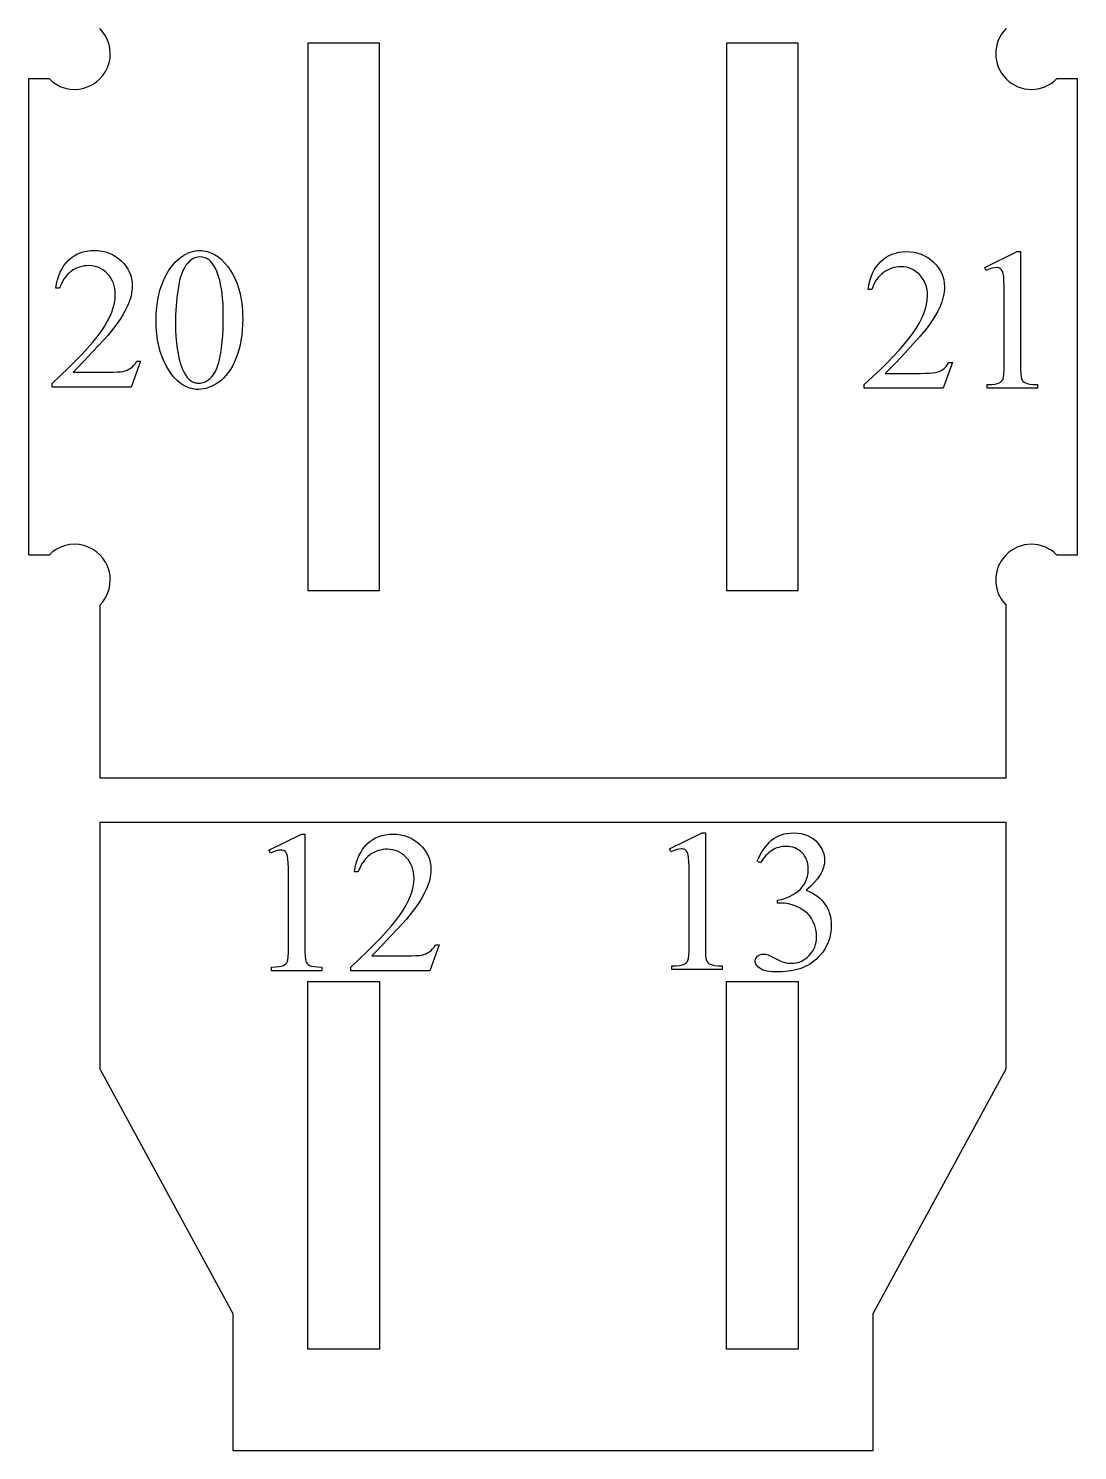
# Model space of a CAD drawing. Extents: x -27 to 581, y 232 to 579.
# Drawn here: x 306.6 to 351.7, y 234.4 to 295.6 of the extents above; entities that cross this region are included whole.
import ezdxf

# ---------------------------------------------------------------- set-up
doc = ezdxf.new("R2010")
doc.units = 0
doc.header["$MEASUREMENT"] = 0
doc.layers.get('0').update_dxf_attribs({"linetype": 'CONTINUOUS'})

msp = doc.modelspace()

# ---------------------------------------------------------------- linework, layer by layer
at = {"color": 1, "ltscale": 0.022494}
for p, q in [((307.483459, 293.392853), (306.58371, 293.392853)), ((351.723633, 293.392853), (350.823883, 293.392853)), ((306.58371, 272.912842), (307.483459, 272.912842)), ((350.823883, 272.912842), (351.723633, 272.912842))]:
    msp.add_line(p, q, dxfattribs=at)
at = {"color": 1}
for p, q in [((306.58371, 293.392853), (306.58371, 272.912842)), ((351.723633, 272.912842), (351.723633, 293.392853))]:
    msp.add_line(p, q, dxfattribs=at)
at = {"color": 1, "ltscale": 0.185694}
for p, q in [((309.655701, 270.740631), (309.655701, 263.312866)), ((348.651642, 263.312866), (348.651642, 270.740631))]:
    msp.add_line(p, q, dxfattribs=at)
at = {"color": 1, "ltscale": 0.487449}
msp.add_line((309.655701, 263.312866), (329.153656, 263.312866), dxfattribs=at)
at = {"color": 1, "ltscale": 0.48745}
msp.add_line((329.153656, 263.312866), (348.651642, 263.312866), dxfattribs=at)
at = {"color": 5}
for points in [[(318.609955, 271.376862), (321.681976, 271.376862), (321.681976, 294.928864), (318.609955, 294.928864)], [(336.625366, 271.376862), (339.697388, 271.376862), (339.697388, 294.928864), (336.625366, 294.928864)], [(318.609955, 238.719208), (318.609955, 254.540329), (321.681976, 254.540329), (321.681976, 238.719208)], [(336.625366, 254.540329), (339.697388, 254.540329), (339.697388, 238.719208), (336.625366, 238.719208)]]:
    msp.add_lwpolyline(points, close=True, dxfattribs=at)
at = {"color": 18}
for points in [[(311.400421, 281.238739), (310.996887, 280.130066), (307.598663, 280.130066), (307.598663, 280.287231), (307.959656, 280.621368), (308.292908, 280.939819), (308.598419, 281.242615), (308.87619, 281.529724), (309.12619, 281.801178), (309.34848, 282.056976), (309.54303, 282.297119), (309.709808, 282.521576), (309.85318, 282.735901), (309.977417, 282.945557), (310.08255, 283.150574), (310.168579, 283.350952), (310.235474, 283.546692), (310.283264, 283.737762), (310.31192, 283.924194), (310.321503, 284.106018), (310.316254, 284.239929), (310.300507, 284.367767), (310.274292, 284.489502), (310.237579, 284.605103), (310.190399, 284.71463), (310.132721, 284.818054), (310.064575, 284.915344), (309.985901, 285.006531), (309.899963, 285.089172), (309.809906, 285.160767), (309.715729, 285.221375), (309.617432, 285.270966), (309.515015, 285.309509), (309.408478, 285.337067), (309.297852, 285.353577), (309.183075, 285.3591), (309.078247, 285.355225), (308.976135, 285.343567), (308.87674, 285.324158), (308.78006, 285.296967), (308.686127, 285.262024), (308.59491, 285.21933), (308.506378, 285.168854), (308.420593, 285.110596), (308.338928, 285.044861), (308.262756, 284.971893), (308.192108, 284.891663), (308.126984, 284.80423), (308.067352, 284.709564), (308.013214, 284.607635), (307.9646, 284.498474), (307.921478, 284.382111), (307.764313, 284.382111), (307.796082, 284.572876), (307.838257, 284.752197), (307.890869, 284.920105), (307.953888, 285.07663), (308.027313, 285.22171), (308.111176, 285.355377), (308.205444, 285.477631), (308.31015, 285.58847), (308.423492, 285.687042), (308.543671, 285.772461), (308.670654, 285.844727), (308.804504, 285.90387), (308.94516, 285.94989), (309.092682, 285.982727), (309.24704, 286.002441), (309.408203, 286.009003), (309.579803, 286.001984), (309.744202, 285.980865), (309.901337, 285.945679), (310.051208, 285.896454), (310.193878, 285.83313), (310.329315, 285.755737), (310.45752, 285.664276), (310.578491, 285.558746), (310.688477, 285.443665), (310.783844, 285.323517), (310.864502, 285.198364), (310.930511, 285.068115), (310.981842, 284.932861), (311.018524, 284.792542), (311.040527, 284.647217), (311.047852, 284.496796), (311.044678, 284.387421), (311.035126, 284.278046), (311.019196, 284.16864), (310.996887, 284.059265), (310.968201, 283.94989), (310.933167, 283.840515), (310.891754, 283.73114), (310.843964, 283.621765), (310.759277, 283.448456), (310.662384, 283.272644), (310.553253, 283.094299), (310.431915, 282.913452), (310.298401, 282.730042), (310.152649, 282.544128), (309.994659, 282.355713), (309.824493, 282.164764), (309.345306, 281.644409), (308.965393, 281.238739), (308.684753, 280.947784), (308.503448, 280.771484), (310.007141, 280.771484), (310.219421, 280.773621), (310.39743, 280.779968), (310.541168, 280.790588), (310.650696, 280.805481), (310.740814, 280.826843), (310.826447, 280.856995), (310.907562, 280.895874), (310.984131, 280.943542), (311.056091, 281.001007), (311.12326, 281.069366), (311.185638, 281.148621), (311.243256, 281.238739)], [(312.075836, 282.976074), (312.080475, 283.218201), (312.094421, 283.451721), (312.117645, 283.676697), (312.150146, 283.893066), (312.191986, 284.100922), (312.243073, 284.300201), (312.303467, 284.490936), (312.373169, 284.673096), (312.450562, 284.845276), (312.534058, 285.006134), (312.623657, 285.15564), (312.71936, 285.293793), (312.821167, 285.420593), (312.929108, 285.536041), (313.043121, 285.640137), (313.163269, 285.73291), (313.259216, 285.797607), (313.355988, 285.853699), (313.453583, 285.901154), (313.551941, 285.940002), (313.651093, 285.970184), (313.751038, 285.99176), (313.851807, 286.0047), (313.953339, 286.009003), (314.035645, 286.006378), (314.116882, 285.998474), (314.197052, 285.98526), (314.276184, 285.966797), (314.354218, 285.943054), (314.431213, 285.914032), (314.507141, 285.87973), (314.582031, 285.840149), (314.655823, 285.795319), (314.728577, 285.745178), (314.87088, 285.629089), (315.008911, 285.491913), (315.142731, 285.333618), (315.222443, 285.226685), (315.297028, 285.115112), (315.366486, 284.998901), (315.430786, 284.878052), (315.489929, 284.752533), (315.543945, 284.622375), (315.592804, 284.487579), (315.636536, 284.348145), (315.67511, 284.204041), (315.708557, 284.055298), (315.736847, 283.901917), (315.759979, 283.743896), (315.777985, 283.581207), (315.790833, 283.413879), (315.798553, 283.241913), (315.801147, 283.065308), (315.796631, 282.819397), (315.783081, 282.582916), (315.760529, 282.355835), (315.728912, 282.138214), (315.688293, 281.929993), (315.638641, 281.731232), (315.579987, 281.54187), (315.512299, 281.361938), (315.437592, 281.192719), (315.35791, 281.035522), (315.273254, 280.89032), (315.183624, 280.757141), (315.088989, 280.635986), (314.98941, 280.526855), (314.884827, 280.429718), (314.775299, 280.344604), (314.663757, 280.270416), (314.553223, 280.206146), (314.443665, 280.151733), (314.335114, 280.107239), (314.22757, 280.072632), (314.121002, 280.047913), (314.015442, 280.033081), (313.910858, 280.028137), (313.808929, 280.031921), (313.709167, 280.043335), (313.611542, 280.062317), (313.516083, 280.088928), (313.422791, 280.123108), (313.331635, 280.164917), (313.242645, 280.214325), (313.155823, 280.271301), (313.071136, 280.335907), (312.988647, 280.408112), (312.908264, 280.487915), (312.830078, 280.575287), (312.754028, 280.670288), (312.680145, 280.772888), (312.608398, 280.883087), (312.538818, 281.000854), (312.430328, 281.21106), (312.336273, 281.431763), (312.256683, 281.662933), (312.191589, 281.904602), (312.14093, 282.156738), (312.104767, 282.419373), (312.083069, 282.692505)], [(346.347961, 281.187775), (345.944427, 280.079102), (342.546204, 280.079102), (342.546204, 280.236267), (342.907196, 280.570374), (343.240448, 280.888824), (343.545959, 281.19162), (343.82373, 281.47876), (344.073761, 281.750214), (344.296021, 282.006012), (344.49057, 282.246155), (344.657349, 282.470612), (344.80072, 282.684937), (344.924957, 282.894592), (345.03009, 283.099609), (345.116119, 283.299988), (345.183014, 283.495728), (345.230804, 283.686798), (345.259491, 283.87323), (345.269043, 284.055023), (345.263794, 284.188965), (345.248047, 284.316803), (345.221832, 284.438538), (345.18515, 284.554138), (345.137939, 284.663666), (345.080261, 284.767059), (345.012115, 284.86438), (344.933472, 284.955566), (344.847504, 285.038208), (344.757446, 285.109802), (344.663269, 285.17041), (344.564972, 285.219971), (344.462555, 285.258545), (344.356018, 285.286102), (344.245392, 285.302612), (344.130615, 285.308136), (344.025787, 285.30426), (343.923676, 285.292603), (343.82428, 285.273193), (343.727631, 285.246002), (343.633667, 285.21106), (343.54245, 285.168335), (343.453949, 285.117859), (343.368164, 285.059631), (343.286469, 284.993896), (343.210327, 284.920898), (343.139679, 284.840698), (343.074524, 284.753265), (343.014893, 284.658569), (342.960754, 284.556671), (342.91214, 284.44751), (342.869049, 284.331146), (342.711853, 284.331146), (342.743622, 284.521881), (342.785797, 284.701233), (342.838409, 284.869141), (342.901428, 285.025635), (342.974854, 285.170746), (343.058716, 285.304413), (343.153015, 285.426666), (343.257721, 285.537506), (343.371033, 285.636078), (343.491211, 285.721497), (343.618195, 285.793762), (343.752045, 285.852905), (343.892731, 285.898895), (344.040222, 285.931763), (344.19458, 285.951477), (344.355774, 285.958038), (344.527374, 285.950989), (344.691742, 285.929901), (344.848877, 285.894714), (344.998779, 285.845459), (345.141449, 285.782166), (345.276855, 285.704773), (345.40506, 285.613312), (345.526031, 285.507782), (345.636047, 285.3927), (345.731384, 285.272552), (345.812042, 285.147369), (345.878052, 285.017151), (345.929413, 284.881897), (345.966064, 284.741577), (345.988068, 284.596222), (345.995392, 284.445831), (345.992218, 284.336456), (345.982666, 284.227051), (345.966736, 284.117676), (345.944427, 284.008301), (345.915771, 283.898926), (345.880707, 283.789551), (345.839294, 283.680176), (345.791504, 283.570801), (345.706818, 283.397491), (345.609924, 283.22168), (345.500793, 283.043335), (345.379486, 282.862457), (345.245941, 282.679077), (345.100189, 282.493164), (344.94223, 282.304749), (344.772034, 282.1138), (344.292847, 281.593445), (343.912933, 281.187775), (343.632294, 280.89679), (343.450989, 280.72052), (344.954712, 280.72052), (345.166962, 280.722656), (345.344971, 280.729004), (345.488739, 280.739624), (345.598236, 280.754517), (345.688385, 280.775879), (345.773987, 280.806), (345.855103, 280.84491), (345.931702, 280.892548), (346.003632, 280.950012), (346.070801, 281.018402), (346.133179, 281.097656), (346.190796, 281.187775)], [(347.728516, 285.274139), (349.13028, 285.958038), (349.270447, 285.958038), (349.270447, 281.09433), (349.27298, 280.875031), (349.280548, 280.701416), (349.293152, 280.573425), (349.310791, 280.49115), (349.336426, 280.43512), (349.372925, 280.385986), (349.420319, 280.343781), (349.478577, 280.308472), (349.558777, 280.28009), (349.671875, 280.258575), (349.817871, 280.243958), (349.996826, 280.236267), (349.996826, 280.079102), (347.830444, 280.079102), (347.830444, 280.236267), (348.016296, 280.243835), (348.166016, 280.258057), (348.279663, 280.27887), (348.357178, 280.306366), (348.41214, 280.339813), (348.458069, 280.378571), (348.494965, 280.422638), (348.522827, 280.472015), (348.543274, 280.549927), (348.557892, 280.679626), (348.56665, 280.861084), (348.56958, 281.09433), (348.56958, 284.203705), (348.566925, 284.489899), (348.55896, 284.719818), (348.545685, 284.893433), (348.5271, 285.010773), (348.509155, 285.074219), (348.485138, 285.128662), (348.455017, 285.174072), (348.418762, 285.210419), (348.377472, 285.238312), (348.332214, 285.258209), (348.282959, 285.270172), (348.229736, 285.274139), (348.143463, 285.26593), (348.041779, 285.241211), (347.924683, 285.200073), (347.792206, 285.142456)], [(312.908386, 282.869904), (312.912964, 282.579407), (312.926697, 282.302551), (312.949615, 282.039398), (312.981659, 281.789886), (313.022888, 281.554077), (313.073273, 281.33194), (313.132782, 281.123474), (313.201477, 280.92865), (313.265747, 280.780334), (313.337402, 280.651764), (313.416534, 280.542969), (313.503082, 280.453979), (313.549133, 280.41687), (313.597076, 280.384735), (313.646851, 280.357544), (313.698486, 280.335297), (313.751984, 280.317993), (313.807343, 280.305634), (313.864532, 280.298218), (313.923615, 280.295746), (313.981232, 280.29895), (314.039368, 280.308624), (314.098022, 280.324707), (314.157227, 280.347229), (314.21698, 280.376221), (314.277252, 280.411621), (314.338043, 280.453461), (314.399353, 280.50177), (314.459106, 280.557617), (314.515106, 280.622162), (314.567413, 280.695404), (314.615997, 280.777344), (314.660858, 280.86795), (314.702026, 280.967285), (314.739441, 281.075317), (314.773163, 281.192017), (314.81897, 281.384033), (314.858643, 281.594757), (314.892242, 281.824219), (314.919708, 282.072388), (314.941101, 282.339264), (314.95636, 282.624847), (314.965515, 282.929169), (314.968567, 283.252197), (314.965393, 283.493469), (314.955811, 283.724487), (314.93988, 283.945313), (314.917603, 284.155914), (314.888916, 284.356293), (314.853882, 284.546448), (314.812469, 284.726379), (314.764679, 284.896088), (314.725037, 285.013763), (314.682648, 285.122559), (314.637451, 285.222443), (314.589447, 285.313446), (314.538666, 285.395538), (314.485107, 285.46875), (314.428772, 285.533051), (314.369629, 285.58847), (314.324951, 285.621338), (314.278046, 285.649811), (314.228851, 285.673889), (314.177429, 285.693604), (314.06778, 285.71991), (313.949097, 285.728668), (313.877869, 285.724609), (313.808655, 285.712463), (313.741425, 285.69223), (313.676178, 285.663879), (313.612915, 285.627441), (313.551666, 285.582916), (313.492401, 285.530273), (313.43512, 285.469543), (313.361694, 285.375092), (313.294403, 285.268036), (313.233215, 285.148376), (313.178131, 285.016083), (313.12915, 284.871216), (313.086273, 284.713684), (313.0495, 284.543579), (313.018829, 284.36087), (312.97052, 283.984131), (312.936005, 283.610077), (312.915283, 283.238647)], [(316.933624, 260.206055), (318.335388, 260.889954), (318.475586, 260.889954), (318.475586, 256.026245), (318.478088, 255.806961), (318.485657, 255.633331), (318.49826, 255.505371), (318.51593, 255.423065), (318.541534, 255.36705), (318.578064, 255.317932), (318.625427, 255.275726), (318.683716, 255.240417), (318.763885, 255.212006), (318.876984, 255.190506), (319.02301, 255.175903), (319.201935, 255.168198), (319.201935, 255.011032), (317.035583, 255.011032), (317.035583, 255.168198), (317.221405, 255.175766), (317.371155, 255.189972), (317.484772, 255.210815), (317.562286, 255.238281), (317.617249, 255.271744), (317.663177, 255.310501), (317.700073, 255.354568), (317.727966, 255.403946), (317.748413, 255.481873), (317.763, 255.611557), (317.771759, 255.793015), (317.774689, 256.026245), (317.774689, 259.13562), (317.772034, 259.421814), (317.764069, 259.651733), (317.750793, 259.825378), (317.732208, 259.942719), (317.714294, 260.006165), (317.690277, 260.060608), (317.660126, 260.105988), (317.623901, 260.142365), (317.582611, 260.170227), (317.537354, 260.190125), (317.488098, 260.202087), (317.434875, 260.206055), (317.348572, 260.197845), (317.246887, 260.173157), (317.129822, 260.132019), (316.997345, 260.074402)], [(324.252563, 256.11969), (323.84903, 255.011032), (320.450806, 255.011032), (320.450806, 255.168198), (320.811798, 255.502319), (321.14505, 255.82077), (321.450562, 256.123535), (321.728333, 256.410675), (321.978333, 256.682129), (322.200623, 256.937927), (322.395142, 257.17807), (322.561951, 257.402527), (322.705322, 257.616852), (322.829559, 257.826538), (322.934692, 258.031555), (323.020721, 258.231934), (323.087616, 258.427643), (323.135406, 258.618713), (323.164063, 258.805176), (323.173615, 258.986938), (323.168396, 259.120911), (323.152649, 259.248718), (323.126434, 259.370453), (323.089722, 259.486084), (323.042542, 259.595581), (322.984863, 259.698975), (322.916718, 259.796295), (322.838043, 259.887512), (322.752106, 259.970123), (322.662048, 260.041748), (322.567841, 260.102356), (322.469543, 260.151917), (322.367157, 260.190491), (322.26062, 260.218018), (322.149963, 260.234558), (322.035217, 260.240051), (321.930389, 260.236176), (321.828278, 260.224548), (321.728882, 260.205109), (321.632202, 260.177917), (321.538269, 260.143005), (321.447021, 260.100281), (321.358521, 260.049805), (321.272736, 259.991577), (321.191071, 259.925842), (321.114899, 259.852844), (321.04425, 259.772644), (320.979126, 259.685181), (320.919464, 259.590515), (320.865356, 259.488586), (320.816742, 259.379456), (320.773621, 259.263062), (320.616455, 259.263062), (320.648224, 259.453796), (320.690399, 259.633148), (320.743011, 259.801086), (320.80603, 259.957581), (320.879456, 260.102661), (320.963318, 260.236328), (321.057587, 260.358582), (321.162292, 260.469421), (321.275635, 260.567993), (321.395782, 260.653442), (321.522797, 260.725708), (321.656647, 260.784851), (321.797302, 260.830811), (321.944824, 260.863678), (322.099182, 260.883392), (322.260345, 260.889954), (322.431946, 260.882935), (322.596313, 260.861816), (322.753448, 260.82666), (322.903351, 260.777405), (323.046021, 260.714081), (323.181458, 260.636688), (323.309662, 260.545227), (323.430634, 260.439697), (323.540619, 260.324615), (323.635986, 260.204468), (323.716644, 260.079285), (323.782654, 259.949097), (323.833984, 259.813812), (323.870667, 259.673523), (323.89267, 259.528137), (323.899994, 259.377747), (323.89682, 259.268372), (323.887268, 259.158997), (323.871338, 259.049622), (323.84903, 258.940247), (323.820343, 258.830872), (323.785309, 258.721466), (323.743896, 258.612091), (323.696106, 258.502716), (323.61142, 258.329407), (323.514526, 258.153595), (323.405396, 257.97525), (323.284058, 257.794373), (323.150543, 257.611023), (323.004791, 257.42511), (322.846802, 257.236694), (322.676636, 257.045715), (322.197418, 256.52536), (321.817535, 256.11969), (321.536896, 255.828735), (321.35556, 255.652451), (322.859283, 255.652451), (323.071533, 255.654572), (323.249542, 255.66095), (323.393311, 255.671555), (323.502838, 255.686432), (323.592957, 255.707794), (323.678589, 255.73793), (323.759674, 255.776825), (323.836273, 255.824478), (323.908234, 255.881958), (323.975403, 255.950317), (324.037781, 256.029572), (324.095398, 256.11969)], [(334.167694, 260.25705), (335.569489, 260.940948), (335.709656, 260.940948), (335.709656, 256.077209), (335.712189, 255.857941), (335.719727, 255.684311), (335.732361, 255.556335), (335.75, 255.474045), (335.775635, 255.418015), (335.812134, 255.368912), (335.859528, 255.326691), (335.917786, 255.291382), (335.997955, 255.26297), (336.111053, 255.24147), (336.25708, 255.226868), (336.436035, 255.219177), (336.436035, 255.061996), (334.269653, 255.061996), (334.269653, 255.219177), (334.455505, 255.226746), (334.605225, 255.240936), (334.718842, 255.26178), (334.796387, 255.289261), (334.851318, 255.322708), (334.897247, 255.361481), (334.934174, 255.405548), (334.962036, 255.454926), (334.982483, 255.532852), (334.99707, 255.662537), (335.005859, 255.843994), (335.008759, 256.077209), (335.008759, 259.186584), (335.006104, 259.472778), (334.998138, 259.702698), (334.984863, 259.876343), (334.966278, 259.993683), (334.948364, 260.057129), (334.924347, 260.111572), (334.894196, 260.156982), (334.857971, 260.193329), (334.816681, 260.221191), (334.771423, 260.241119), (334.722168, 260.253052), (334.668945, 260.25705), (334.582672, 260.24884), (334.480988, 260.224121), (334.363892, 260.182983), (334.231415, 260.125366)], [(337.939728, 259.726074), (338.003357, 259.867432), (338.071014, 260.000458), (338.142731, 260.125183), (338.218506, 260.241638), (338.298309, 260.349792), (338.382172, 260.449646), (338.470093, 260.541199), (338.562042, 260.624481), (338.658905, 260.698669), (338.761566, 260.762939), (338.869965, 260.817322), (338.984161, 260.861816), (339.104126, 260.896423), (339.229858, 260.921143), (339.361389, 260.936005), (339.498688, 260.940948), (339.666718, 260.933899), (339.824707, 260.912781), (339.972565, 260.877625), (340.110352, 260.828369), (340.238068, 260.765076), (340.355682, 260.687683), (340.463196, 260.596191), (340.560638, 260.490662), (340.626343, 260.406067), (340.683289, 260.319946), (340.731476, 260.232422), (340.770905, 260.143433), (340.801544, 260.052948), (340.823456, 259.961029), (340.836609, 259.867645), (340.840973, 259.772797), (340.837891, 259.694031), (340.828644, 259.61499), (340.813202, 259.535553), (340.791595, 259.455811), (340.763824, 259.375732), (340.729858, 259.295319), (340.689758, 259.2146), (340.643463, 259.133514), (340.591003, 259.052124), (340.532349, 258.970367), (340.396545, 258.805908), (340.236053, 258.640106), (340.050903, 258.472961), (340.179596, 258.418152), (340.300171, 258.357758), (340.412689, 258.291779), (340.51709, 258.220215), (340.613403, 258.143127), (340.701599, 258.060425), (340.781708, 257.972137), (340.853729, 257.878296), (340.91745, 257.779541), (340.972656, 257.676514), (341.019379, 257.569275), (341.057617, 257.457764), (341.087341, 257.34201), (341.108582, 257.221985), (341.121338, 257.097778), (341.12558, 256.969238), (341.118134, 256.785461), (341.095856, 256.607941), (341.058685, 256.436646), (341.006653, 256.271545), (340.939728, 256.112732), (340.857971, 255.960144), (340.761322, 255.813797), (340.649841, 255.673691), (340.570129, 255.587265), (340.486084, 255.506424), (340.397705, 255.431168), (340.304962, 255.361481), (340.207886, 255.297363), (340.106445, 255.238815), (340.000671, 255.185852), (339.890533, 255.138458), (339.776062, 255.096649), (339.657227, 255.06041), (339.534058, 255.029755), (339.406555, 255.004654), (339.274689, 254.985153), (339.138489, 254.971207), (338.997925, 254.962845), (338.853027, 254.960052), (338.713348, 254.962311), (338.585266, 254.969086), (338.468811, 254.980362), (338.363983, 254.99617), (338.270782, 255.016479), (338.189178, 255.04129), (338.119171, 255.070633), (338.060791, 255.104477), (337.968811, 255.178024), (337.932678, 255.21579), (337.903107, 255.254211), (337.880096, 255.293304), (337.863678, 255.333069), (337.853821, 255.373489), (337.850525, 255.414566), (337.856781, 255.474304), (337.875488, 255.530319), (337.906677, 255.582626), (337.950348, 255.63121), (338.002808, 255.672089), (338.060272, 255.701294), (338.122803, 255.718811), (338.190369, 255.724655), (338.297607, 255.716156), (338.406982, 255.690674), (338.524872, 255.641296), (338.73407, 255.535629), (338.949646, 255.428909), (339.027985, 255.395859), (339.086639, 255.376343), (339.166565, 255.355896), (339.249115, 255.341293), (339.334351, 255.332535), (339.422211, 255.32962), (339.528778, 255.334854), (339.631805, 255.350586), (339.731354, 255.376801), (339.827362, 255.413513), (339.91983, 255.460693), (340.00882, 255.518372), (340.094269, 255.586533), (340.176208, 255.665192), (340.251373, 255.751007), (340.316498, 255.840683), (340.371643, 255.934189), (340.416718, 256.031555), (340.451813, 256.132782), (340.476868, 256.237854), (340.491882, 256.346741), (340.496918, 256.459534), (340.48761, 256.626251), (340.459747, 256.790833), (340.413269, 256.953339), (340.348236, 257.113678), (340.291687, 257.225464), (340.232483, 257.322876), (340.170624, 257.406006), (340.10611, 257.474731), (340.006287, 257.557709), (339.889465, 257.636688), (339.755676, 257.7117), (339.604858, 257.782715), (339.444794, 257.843109), (339.283112, 257.88623), (339.119843, 257.91214), (338.954956, 257.920776), (338.819031, 257.920776), (338.819031, 258.048218), (338.902954, 258.061279), (338.986938, 258.079254), (339.155151, 258.129974), (339.323578, 258.200317), (339.49231, 258.290344), (339.573853, 258.341492), (339.649597, 258.395203), (339.719604, 258.451416), (339.783813, 258.510132), (339.842255, 258.571411), (339.894928, 258.635193), (339.941803, 258.701477), (339.982941, 258.770325), (340.018768, 258.841278), (340.049835, 258.91394), (340.076111, 258.988342), (340.097626, 259.064484), (340.114349, 259.142334), (340.126282, 259.221924), (340.133453, 259.303223), (340.135834, 259.38623), (340.131561, 259.493011), (340.118713, 259.594543), (340.097321, 259.690796), (340.067352, 259.78183), (340.028809, 259.867615), (339.98172, 259.948151), (339.926086, 260.023438), (339.861877, 260.093506), (339.79129, 260.156738), (339.716522, 260.211517), (339.637573, 260.257874), (339.554443, 260.295807), (339.467133, 260.325317), (339.37561, 260.346375), (339.279938, 260.359009), (339.180084, 260.36322), (339.098633, 260.360474), (339.01889, 260.352234), (338.940796, 260.33844), (338.864441, 260.319153), (338.789734, 260.294373), (338.716766, 260.264099), (338.645447, 260.228271), (338.575836, 260.186951), (338.507935, 260.140137), (338.441711, 260.087799), (338.377167, 260.029968), (338.314331, 259.966614), (338.253204, 259.897766), (338.193756, 259.823364), (338.079926, 259.658112)]]:
    msp.add_lwpolyline(points, close=True, dxfattribs=at)
at = {"color": 1}
msp.add_lwpolyline([(309.655701, 261.392853), (309.655701, 250.785034), (315.381195, 240.255203), (315.381195, 234.359253), (329.153656, 234.359253), (342.926147, 234.359253), (342.926147, 240.255203), (348.651642, 250.785034), (348.651642, 261.392853), (329.153656, 261.392853)], close=True, dxfattribs=at)
for centre, start, end in [((308.56958, 294.478973), 224.999996, 405.000001), ((349.737762, 294.478973), 135, 314.999992), ((308.56958, 271.826752), 314.999992, 495), ((349.737762, 271.826752), 45.000001, 224.999996)]:
    msp.add_arc(centre, 1.536, start, end, dxfattribs=at)

doc.saveas('drawing.dxf')
